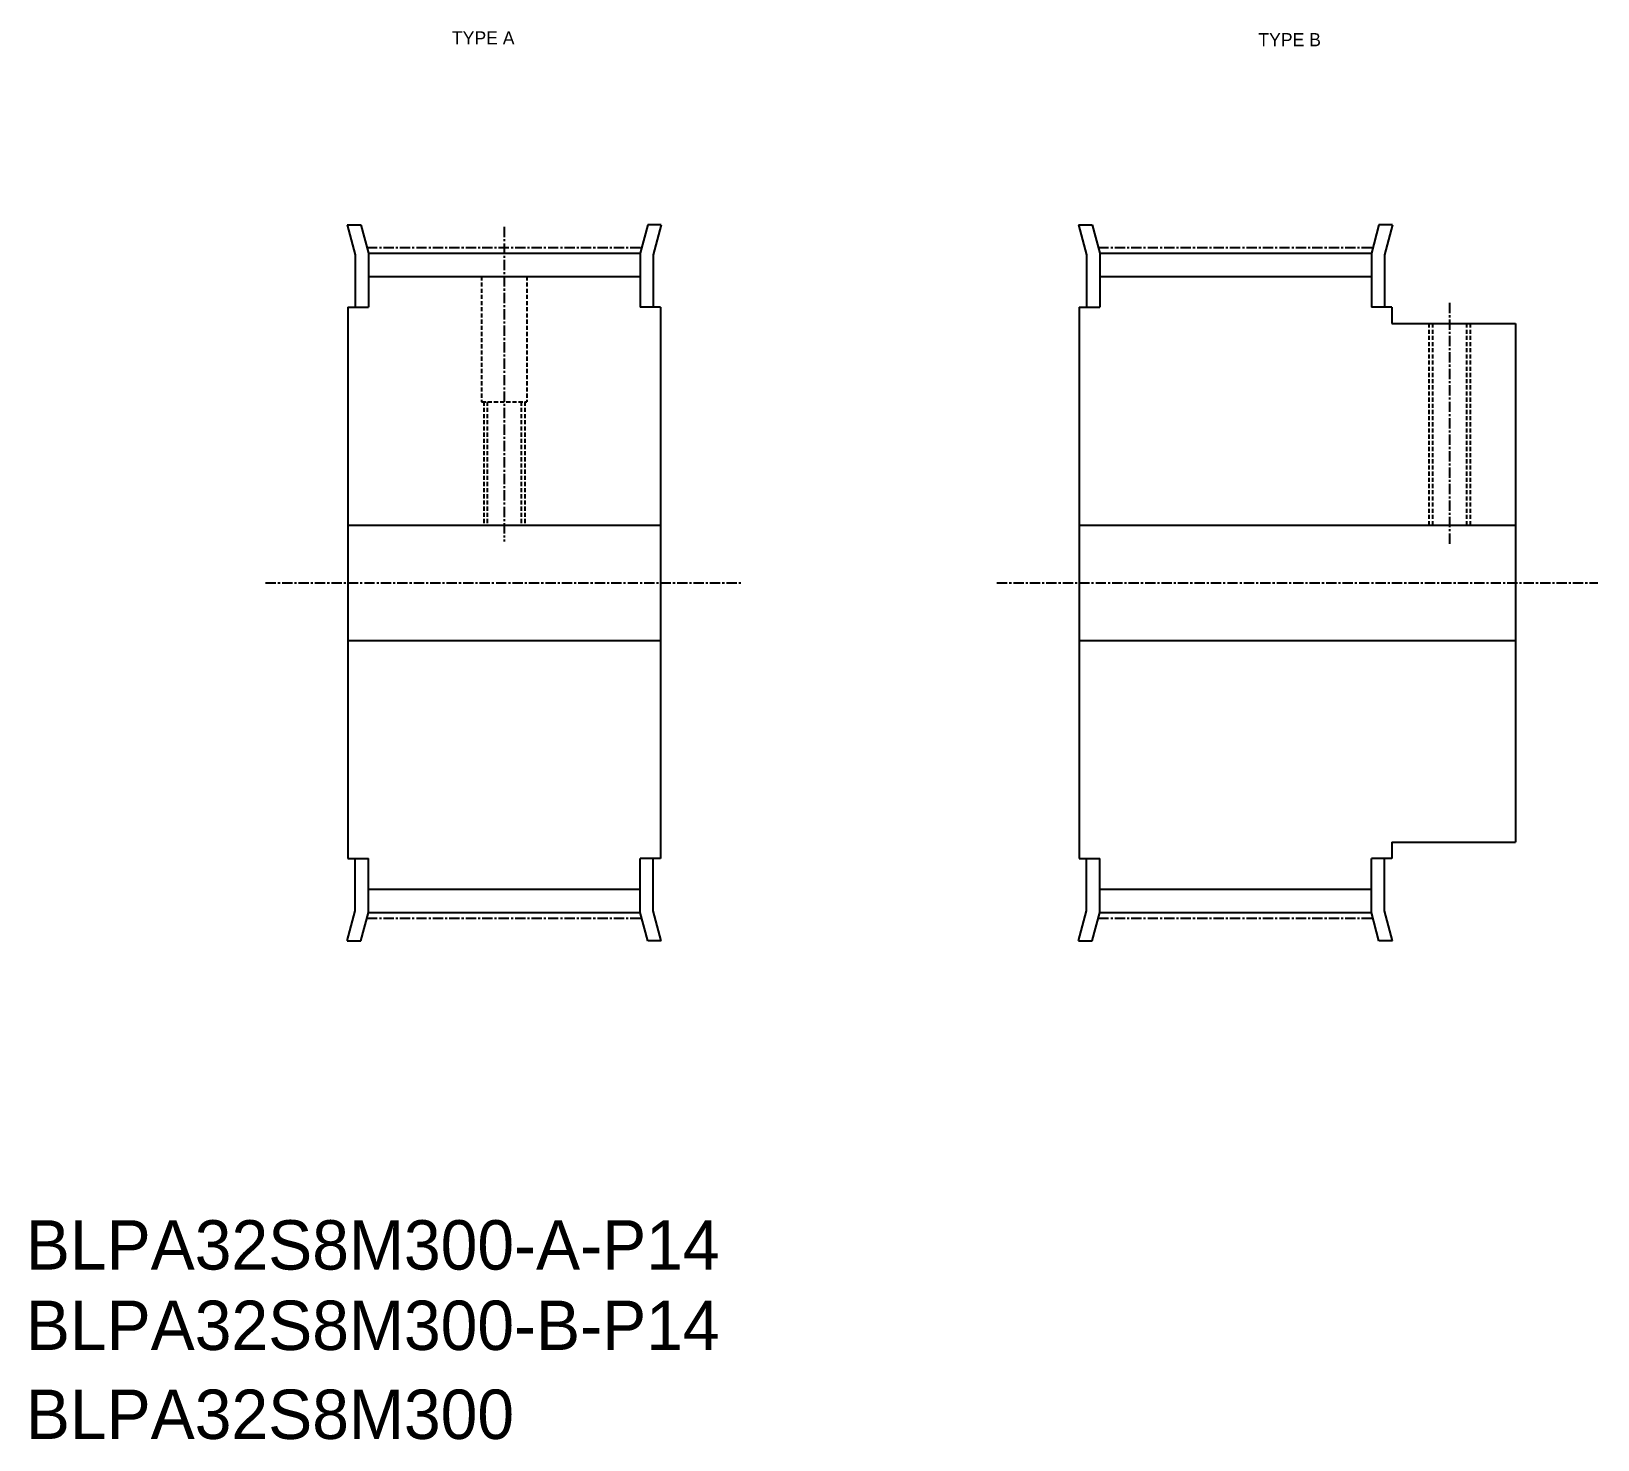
# Model space of a CAD drawing. Extents: x -285 to -95, y -61 to 110.
import ezdxf

# ---------------------------------------------------------------- set-up
doc = ezdxf.new("R2010")
doc.units = 0
doc.linetypes.add('CENTER', pattern=[2, 1.25, -0.25, 0.25, -0.25])
doc.linetypes.add('DASHED', pattern=[0.75, 0.5, -0.25])
doc.layers.get('0').update_dxf_attribs({"linetype": 'CONTINUOUS'})
doc.layers.add('CENTER', color=1, linetype='CENTER')

msp = doc.modelspace()

# ---------------------------------------------------------------- linework, layer by layer
at = {"color": 7, "linetype": 'CONTINUOUS'}
for p, q in [((-246.93, 86.72), (-245.28, 86.72)), ((-246.93, 86.72), (-245.96, 83.07)), ((-245.28, 86.72), (-244.36, 83.28)), ((-210.43, 86.72), (-211.36, 83.28)), ((-208.78, 86.72), (-210.43, 86.72)), ((-208.78, 86.72), (-209.76, 83.07)), ((-158.07, 86.72), (-157.09, 83.07)), ((-158.07, 86.72), (-156.41, 86.72)), ((-156.41, 86.72), (-155.49, 83.28)), ((-121.57, 86.72), (-122.49, 83.28)), ((-119.91, 86.72), (-121.57, 86.72)), ((-119.91, 86.72), (-120.89, 83.07)), ((-245.96, 83.07), (-245.96, 76.72)), ((-244.36, 83.28), (-211.36, 83.28)), ((-244.36, 83.28), (-244.36, 76.72)), ((-211.36, 83.28), (-211.36, 76.72)), ((-209.76, 83.07), (-209.76, 76.72)), ((-157.09, 83.07), (-157.09, 76.72)), ((-155.49, 83.28), (-122.49, 83.28)), ((-155.49, 83.28), (-155.49, 76.72)), ((-122.49, 83.28), (-122.49, 76.72)), ((-120.89, 83.07), (-120.89, 76.72)), ((-244.36, 80.45), (-211.36, 80.45)), ((-155.49, 80.45), (-122.49, 80.45)), ((-246.86, 76.72), (-246.86, 9.72)), ((-246.86, 76.72), (-244.36, 76.72)), ((-208.86, 76.72), (-211.36, 76.72)), ((-208.86, 76.72), (-208.86, 9.72)), ((-157.99, 76.72), (-157.99, 9.72)), ((-157.99, 76.72), (-155.49, 76.72)), ((-119.99, 76.72), (-122.49, 76.72)), ((-119.99, 76.72), (-119.99, 74.72)), ((-119.99, 74.72), (-104.99, 74.72)), ((-104.99, 74.72), (-104.99, 11.72)), ((-157.99, 59.97), (-157.99, 59.97)), ((-246.86, 50.22), (-208.86, 50.22)), ((-157.99, 50.22), (-104.99, 50.22)), ((-157.99, 43.22), (-157.99, 43.22)), ((-246.86, 36.22), (-208.86, 36.22)), ((-157.99, 36.22), (-104.99, 36.22)), ((-119.99, 11.72), (-104.99, 11.72)), ((-119.99, 11.72), (-119.99, 9.72)), ((-246.86, 9.72), (-244.36, 9.72)), ((-245.96, 3.37), (-245.96, 9.72)), ((-244.36, 3.16), (-244.36, 9.72)), ((-211.36, 3.16), (-211.36, 9.72)), ((-208.86, 9.72), (-211.36, 9.72)), ((-209.76, 3.37), (-209.76, 9.72)), ((-157.99, 9.72), (-155.49, 9.72)), ((-157.09, 3.37), (-157.09, 9.72)), ((-155.49, 3.16), (-155.49, 9.72)), ((-119.99, 9.72), (-122.49, 9.72)), ((-122.49, 3.16), (-122.49, 9.72)), ((-120.89, 3.37), (-120.89, 9.72)), ((-244.36, 5.99), (-211.36, 5.99)), ((-155.49, 5.99), (-122.49, 5.99)), ((-246.93, -0.28), (-245.96, 3.37)), ((-245.28, -0.28), (-244.36, 3.16)), ((-244.36, 3.16), (-211.36, 3.16)), ((-210.43, -0.28), (-211.36, 3.16)), ((-208.78, -0.28), (-209.76, 3.37)), ((-158.07, -0.28), (-157.09, 3.37)), ((-156.41, -0.28), (-155.49, 3.16)), ((-155.49, 3.16), (-122.49, 3.16)), ((-121.57, -0.28), (-122.49, 3.16)), ((-119.91, -0.28), (-120.89, 3.37)), ((-246.93, -0.28), (-245.28, -0.28)), ((-208.78, -0.28), (-210.43, -0.28)), ((-158.07, -0.28), (-156.41, -0.28)), ((-119.91, -0.28), (-121.57, -0.28))]:
    msp.add_line(p, q, dxfattribs=at)
at = {"color": 3, "linetype": 'DASHED'}
for p, q in [((-230.61, 80.45), (-230.61, 65.22)), ((-225.11, 80.45), (-225.11, 65.22)), ((-115.49, 74.72), (-115.49, 50.22)), ((-115.06, 74.72), (-115.06, 50.22)), ((-110.92, 74.72), (-110.92, 50.22)), ((-110.49, 74.72), (-110.49, 50.22)), ((-230.61, 65.22), (-225.11, 65.22)), ((-230.36, 65.22), (-230.36, 50.22)), ((-229.92, 65.22), (-229.92, 50.22)), ((-225.79, 65.22), (-225.79, 50.22)), ((-225.36, 65.22), (-225.36, 50.22))]:
    msp.add_line(p, q, dxfattribs=at)
at = {"layer": 'CENTER', "color": 1, "linetype": 'CENTER'}
for p, q in [((-227.86, 86.46), (-227.86, 48.22)), ((-244.54, 83.96), (-211.17, 83.96)), ((-155.67, 83.96), (-122.31, 83.96)), ((-112.99, 77.22), (-112.99, 47.72)), ((-256.86, 43.22), (-198.86, 43.22)), ((-167.99, 43.22), (-94.99, 43.22)), ((-244.54, 2.47), (-211.17, 2.47)), ((-155.67, 2.47), (-122.31, 2.47))]:
    msp.add_line(p, q, dxfattribs=at)

# ---------------------------------------------------------------- texts
at = {"color": 7, "linetype": 'CONTINUOUS'}
for s, height, p in [('TYPE A', 1.6, (-234.22, 108.62)), ('TYPE B', 1.6, (-136.23, 108.41)), ('BLPA32S8M300-A-P14', 6, (-285.99, -40.23)), ('BLPA32S8M300-B-P14', 6, (-285.99, -50)), ('BLPA32S8M300', 6, (-285.99, -60.81))]:
    msp.add_text(s, height=height, dxfattribs=at).set_placement(p)

doc.saveas('drawing.dxf')
